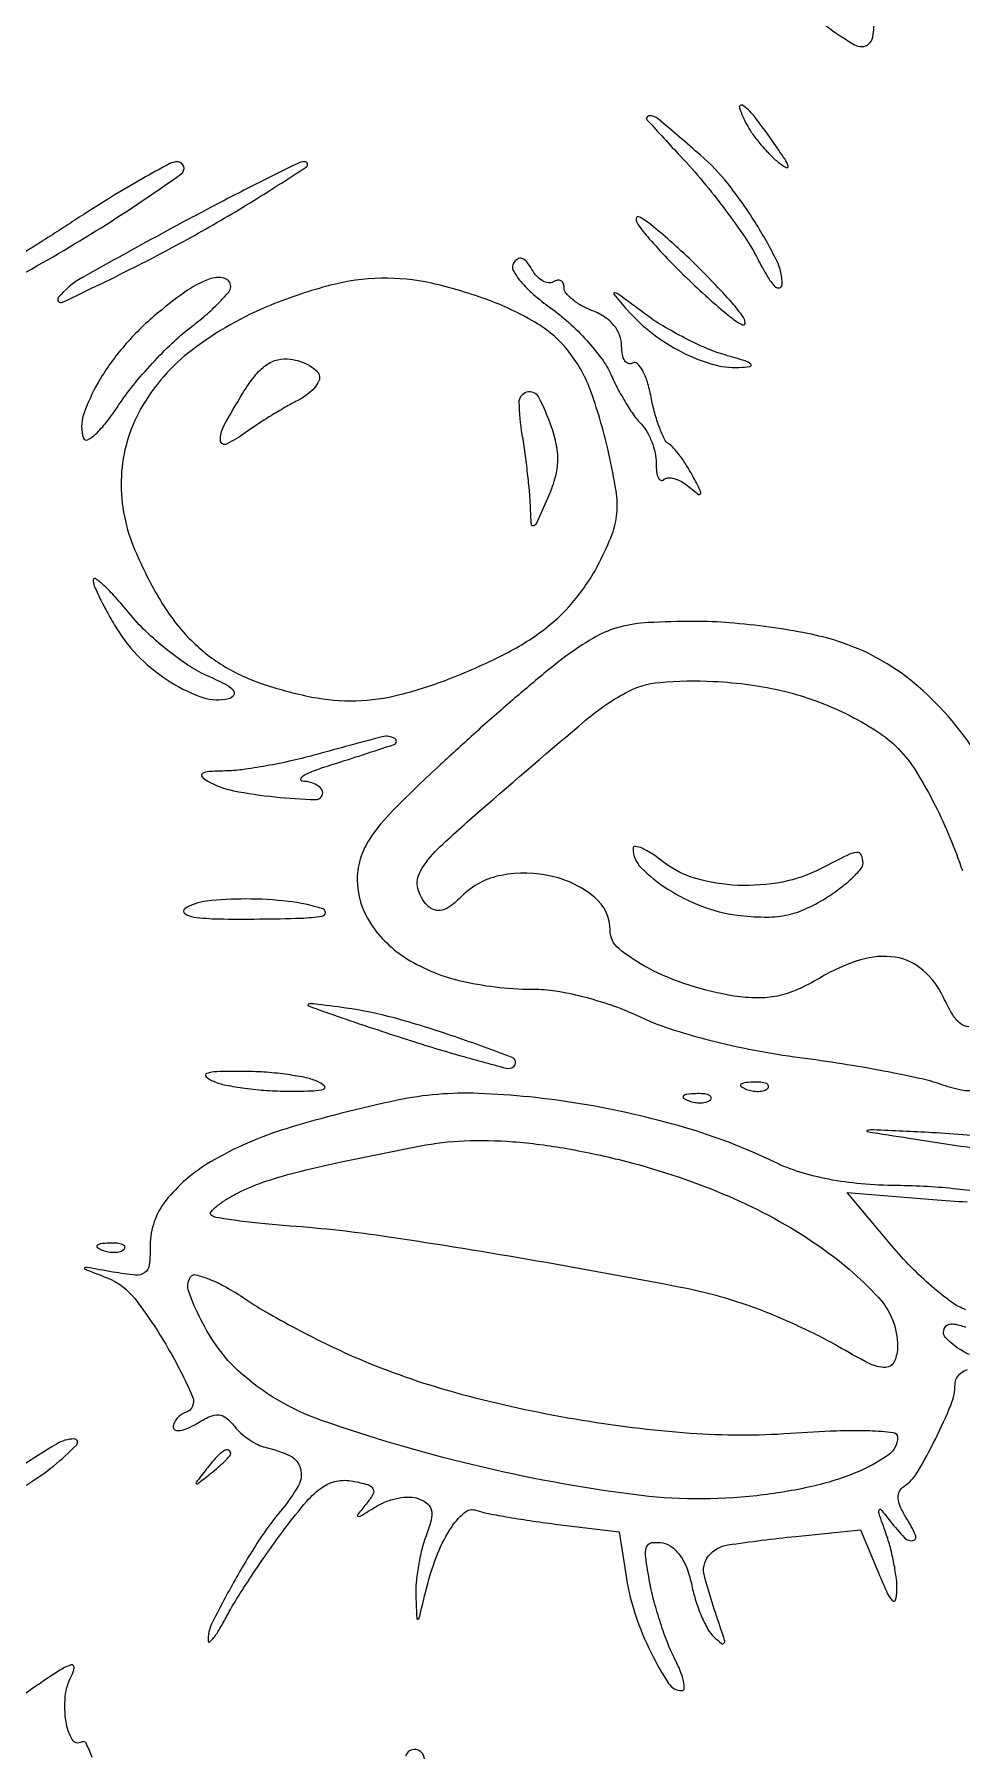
# Model space of a CAD drawing. Extents: x 39 to 1071, y 2 to 926.
# Drawn here: x 462.9 to 543.6, y 628.6 to 778.1 of the extents above; entities that cross this region are included whole.
import ezdxf

# ---------------------------------------------------------------- set-up
doc = ezdxf.new("R2010")
doc.units = 0

msp = doc.modelspace()

# ---------------------------------------------------------------- linework, layer by layer
for points in [[(531.741705, 778.847447, 0.019085), (533.090804, 777.879447, 0.017334), (534.25871, 777.16411, 0.129439), (534.882015, 777, 0.365671), (535.848077, 777.815576, 0.07626), (535.887148, 780.211741, 0.053966)], [(544.887111, 715.43886, 0.077024), (539.436644, 721.636136, 0.097891), (532.766967, 725.284324, 0.027985), (530.181216, 725.942944, 0.014142), (526.863229, 726.49602, 0.014), (523.394235, 726.875269, 0.020227), (520.312146, 727, 0.013293), (516.304773, 726.893443, 0.050629), (513.835779, 726.509326, 0.063828), (511.793858, 725.686661, 0.030177), (509.400038, 724.149547, 0.01521), (507.419926, 722.607789, 0.00463), (504.515949, 720.155605, 0.004632), (501.311764, 717.346612, 0.00504), (498.25, 714.555913, 0.008185), (494.330336, 710.788722, 0.040115), (492.332376, 708.457993, 0.072463), (491.340744, 706.57085, 0.084988), (491, 704.58068, 0.146145), (492.145667, 700.744759, 0.11002), (495.319327, 697.660159, 0.085334), (500.288473, 695.6653, 0.052924), (506.556245, 695, -0.043742), (508.466839, 694.832534, -0.020794), (510.880582, 694.301794, -0.02043), (513.374693, 693.533349, -0.027244), (515.562847, 692.623128, 0.034199), (518.146745, 691.590169, 0.015644), (521.638279, 690.583711, 0.01487), (525.556092, 689.709157, 0.015089), (529.5, 689.073856, -0.006978), (533.178932, 688.542298, -0.007275), (536.790737, 687.914866, -0.007037), (539.895364, 687.283506, -0.031435), (541.681233, 686.774706, 0.034817), (543.537697, 686.259326, 0.095109), (544.894168, 686.243669, 0.083253)], [(544.187986, 691.749708, -0.169684), (543.495581, 691.988453, -0.092244), (542.802074, 692.781361, -0.023766), (542.002777, 694.290283, 0.103735), (540.213693, 696.661666, 0.141496), (537.800248, 697.787856, 0.116007), (534.782035, 697.55952, 0.056699), (531.237472, 695.977606, -0.029324), (529.274009, 694.969306, -0.052273), (527.54695, 694.413544, -0.054997), (525.803709, 694.243922, -0.036436), (523.798358, 694.416253, -0.037595), (519.863555, 695.353012, -0.044187), (516.33044, 696.8351, -0.04911), (513.749945, 698.539243, -0.225985), (513, 700.113784, 0.223311), (511.638819, 703.009526, 0.116647), (507.988478, 704.816842, 0.10336), (503.539792, 704.912476, 0.151366), (500.1, 703.1, -0.031828), (499.144786, 702.259227, -0.09971), (498.381818, 701.881818, -0.151225), (497.721763, 701.907953, -0.111875), (497.1, 702.3, -0.139504), (496.282592, 703.767593, -0.186919), (496.491125, 705.262389, -0.076128), (497.997186, 707.202331, -0.011136), (501.700239, 710.559275, -0.003252), (510.87193, 718.405033, -0.049079), (514.323813, 720.78211, -0.105148), (517.324717, 721.695457, -0.033871), (522, 721.780589, -0.021497), (525.180433, 721.485571, -0.02587), (528.130261, 720.926787, -0.027042), (530.889812, 720.094242, -0.028318), (533.5, 718.979259, -0.027351), (536.204151, 717.448824, -0.057284), (538.074618, 715.923388, -0.054202), (539.612254, 713.958084, -0.022214), (541.27152, 711, -0.035835), (543.639071, 705.323345, -0.033204)], [(545.330772, 677.328392, 0.01247), (543.159862, 677.623036, 0.013035), (540.596797, 677.838564, 0.011779), (537.937829, 677.929715, -0.019239), (534.822819, 678.083048, -0.025325), (532.005363, 678.475198, -0.027922), (529.498124, 679.101439, -0.037388), (527.318133, 679.960383, 0.041343), (519.469695, 682.981379, 0.030505), (510.388033, 685.048555, 0.031135), (501.543622, 685.941022, 0.060986), (494.5, 685.351475, 0.022709), (484.828503, 682.874358, 0.0586), (478.237829, 679.984646, 0.091841), (474.360731, 676.628862, 0.170159), (473, 672.746231, -0.02656), (472.908466, 671.02427, -0.213424), (472.519175, 670.354881, -0.182376), (471.720612, 670.140118, -0.018718), (469.75, 670.408776, 0.000613), (467.446066, 670.8083, 0.24013), (467.291464, 670.760331, 0.544394), (467.3108, 670.664183, 0.000872), (469.237066, 669.909209, -0.136648), (471.653833, 668.096993, -0.031946), (474.506515, 663.853942, -0.029428), (476.682953, 659.560767, -0.44041), (476.072211, 658.190737, 0.071958), (475.662354, 657.9849, 0.066447), (475.314962, 657.666561, 0.070345), (475.08016, 657.288573, 0.104224), (475, 656.908193, 0.317682), (475.1729, 656.663529, 0.125846), (475.605391, 656.624489, 0.06577), (476.269806, 656.823993, 0.031298), (477.060904, 657.241526, -0.030992), (478.193399, 657.840131, -0.125243), (478.956617, 657.975146, -0.153257), (479.604356, 657.717748, -0.054211), (480.314521, 657, 0.042893), (480.880661, 656.401363, 0.032229), (481.595429, 655.843044, 0.032962), (482.3421, 655.402758, 0.062066), (483.000187, 655.16781, -0.058816), (485.169005, 654.409308, -0.217433), (486.068248, 653.316792, -0.195161), (485.881369, 651.829732, -0.047289), (484.443878, 649.750933, 0.031198), (482.425182, 647.023311, 0.016307), (480.243652, 643.401601, 0.011662), (478.366077, 639.84916, 0.129094), (478.040038, 638.289838, 0.6269), (478.182281, 638.229662, 0.054159), (478.534572, 638.613265, 0.025846), (479.054337, 639.401457, 0.011164), (479.667336, 640.5, -0.01821), (480.513129, 641.966772, -0.006763), (481.80464, 643.96844, -0.006691), (483.27338, 646.115685, -0.008029), (484.714343, 648.094689, -0.015336), (486.615939, 650.465169, -0.063336), (487.973474, 651.698618, -0.105697), (489.212787, 652.223219, -0.094959), (490.60922, 652.223872, -0.021662), (491.913473, 651.915462, -0.194849), (492.368045, 651.562382, -0.270298), (492.366836, 651.068519, -0.040039), (491.772176, 650.218528, 0.00555), (491.025904, 649.294544, 0.540793), (491.07093, 649.160116, 0.203195), (491.313989, 649.195565, 0.002787), (492.617534, 649.997165, -0.049533), (493.547634, 650.455575, -0.043728), (494.589294, 650.745584, -0.046162), (495.582278, 650.837073, -0.091762), (496.356348, 650.693498, -0.081042), (497.114718, 650.25105, -0.173497), (497.456963, 649.676655, -0.113961), (497.429106, 648.837014, -0.025809), (496.988814, 647.470578, 0.030425), (496.617198, 646.279755, 0.018876), (496.320533, 644.845089, 0.018917), (496.13424, 643.401425, 0.032163), (496.102361, 642.1849, 0.001475), (496.180264, 640.288548, 0.511457), (496.28353, 640.220708, 0.246261), (496.40837, 640.362019, 0.000968), (496.928713, 642.5, -0.029669), (497.87041, 645.586589, -0.051097), (499.056255, 647.994887, -0.071339), (500.300128, 649.465415, -0.280173), (501.419921, 649.669103, 0.043254), (502.208534, 649.442373, 0.005534), (503.943302, 649.122338, 0.006441), (506.015642, 648.791135, 0.005325), (508.231615, 648.490265), (513.776774, 647.797444), (514.425576, 643.740058, 0.041473), (515.211815, 640.547419, 0.033717), (516.557538, 637.289978, 0.029748), (518.074826, 634.631695, 0.253389), (519.241288, 634, 0.40397), (519.448473, 634.200038, 0.064479), (519.390416, 634.817963, 0.041978), (519.106339, 635.716016, 0.021747), (518.611411, 636.784555, -0.026898), (518.008001, 638.123274, -0.013488), (517.384279, 639.871437, -0.013352), (516.834793, 641.719327, -0.019223), (516.455997, 643.382864, -0.011134), (516.09434, 645.57948, -0.114293), (516.173504, 646.490411, -0.287546), (516.624896, 646.867941, -0.081881), (517.580506, 646.842271, -0.11952), (518.398473, 646.468949, -0.076455), (519.115588, 645.702425, -0.061445), (519.695361, 644.579919, -0.03809), (520.102889, 643.151313, 0.0261), (520.456436, 641.789059, 0.025213), (520.953359, 640.454859, 0.026063), (521.510555, 639.327579, 0.078785), (522.039828, 638.657351, 0.016669), (522.683788, 638.101838, 0.401664), (522.900252, 638.120374, 0.260096), (522.957733, 638.386692, 0.01086), (522.642914, 639.342901, -0.018731), (521.195544, 643.983666, -0.240229), (521.557675, 645.710964, -0.188539), (523.235908, 646.671661, -0.011211), (529.144507, 647.412833), (534.789014, 647.992674), (536.342979, 644.246337, 0.00778), (537.130076, 642.4292, 0.094024), (537.565442, 641.808684, 0.572415), (537.832768, 641.882178, 0.059858), (537.948472, 642.6849, 0.036261), (537.897723, 643.721661, 0.016799), (537.689401, 645.054922, 0.016541), (537.375614, 646.447213, 0.022107), (536.994169, 647.6849, -0.002841), (536.394545, 649.393701, -0.165985), (536.393623, 649.719965, -0.58724), (536.551185, 649.749073, -0.007175), (537.354412, 648.75, 0.024012), (538.61904, 647.281143, 0.257779), (539.34168, 647.051744, 0.484326), (539.575049, 647.509407, 0.031091), (538.758474, 649.030513, -0.032501), (538.240326, 650.00227, -0.09011), (538.053078, 650.75073, -0.136638), (538.173975, 651.328757, -0.126832), (538.578335, 651.780513, 0.112543), (539.725279, 652.991442, 0.017957), (541.29499, 655.877012, 0.018772), (542.651492, 658.876146, 0.097109), (543, 660.653638, -0.127314), (543.134278, 661.172443, -0.096461), (543.514063, 661.624387, -0.085813), (544.081353, 661.940522, -0.074776)], [(543.933446, 667.13246, -0.070483), (542.689607, 667.796214, -0.020481), (540.984723, 669.152142, -0.020151), (539.168487, 670.854802, -0.020282), (537.499337, 672.694586), (533.631782, 677.321421), (541.065891, 676.715396, 0.006903), (544.067872, 676.512354, 0.025803)], [(544.25, 663.220495, -0.02844), (543.388599, 663.69808, -0.036638), (542.660938, 664.235731, -0.03992), (542.145453, 664.755341, -0.177225), (542, 665.152814, -0.196834), (542.233595, 665.723205, -0.236283), (542.776399, 665.90873, -0.056918), (543.946549, 665.611903, -0.005065)], [(467.956204, 628.186395, 0.025904), (467.419382, 629.416848, 0.440944), (467.039996, 629.524719, -0.42551), (466.214794, 629.736334, -0.090557), (465.671203, 631.300166, -0.062469), (465.607422, 633.488405, -0.099264), (466.147726, 635.276028, 0.099777), (466.369569, 636.012713, 0.536237), (466.102207, 636.228905, 0.068664), (465.127855, 635.768323, 0.005975), (462.846385, 634.238642, -0.034047), (459.126075, 632.036195, -0.021914), (454.55288, 629.979478, -0.021053), (450.146733, 628.437147, -0.076256)], [(496.845615, 628.07244, 0.347816), (496.087844, 628.869626, 0.379334), (495.216914, 628.294222, 0.023618)]]:
    msp.add_lwpolyline(points, format="xyb")
for points in [[(524.91022, 770.167756, 0.03358), (525.412852, 769.363423, 0.018976), (526.121383, 768.457267, 0.018876), (526.908723, 767.593786, 0.029298), (527.656334, 766.917756, 0.041965), (528.321103, 766.470051, 0.666975), (528.47571, 766.591938, 0.078584), (528.187036, 767.221225, 0.006155), (527.142836, 768.75, 0.011813), (525.488394, 770.994587, 0.086771), (524.506743, 771.88891, 0.71496), (524.239429, 771.674673, 0.036311)], [(519.144076, 767.447459, -0.015483), (521.073239, 765.260352, -0.012174), (523.029587, 762.778316, -0.012355), (524.735991, 760.380231, -0.029464), (525.84988, 758.5, 0.015643), (526.677607, 757.010446, 0.054624), (527.339951, 756.134861, 0.252375), (527.728899, 756.006137, 0.356838), (527.955804, 756.269872, 0.122086), (527.490239, 758.371516, 0.025011), (525.616123, 761.71425, 0.027295), (523.238927, 765.075442, 0.04705), (520.869648, 767.547454, 0.003083), (517.173057, 770.701825, 0.191836), (516.37134, 770.968559, 0.630292), (516.22511, 770.610907, 0.004277)], [(466.443023, 761.899235, -0.003493), (463.300027, 759.878634, -0.00421), (460.318165, 758.025914, -0.003602), (457.784419, 756.505967, -0.02827), (456.564717, 755.876235, 0.003947), (455.390347, 755.340525, 0.601091), (455.384186, 755.223267, 0.183602), (455.620017, 755.180918, 0.002108), (457.213151, 755.486803, 0.077542), (461.713105, 757.122716, 0.015036), (469.182419, 761.534609, 0.014946), (475.695843, 765.928693, 0.717146), (475.378305, 766.966731, 0.131603), (474.64723, 766.793972, 0.005538), (472.290867, 765.491878, 0.009219), (469.518159, 763.851097, 0.006392)], [(474.5, 761, 0.004643), (467.041157, 756.87357, 0.089743), (465.016617, 755.190324, 0.804531), (465.353164, 754.753825, 0.006616), (471.969553, 757.98463, 0.011338), (477.164311, 760.75648, 0.010748), (482.32277, 763.808944, 0.007278), (486.582627, 766.541626, 0.752982), (486.445781, 766.976383, 0.108138), (485.782613, 766.813812, 0.00201), (482.546573, 765.211079, 0.004835), (478.783979, 763.282968, 0.003203)], [(518, 758.54314, 0.010021), (519.86953, 756.668458, 0.010834), (521.765625, 754.919458, 0.010401), (523.452068, 753.49148, 0.050303), (524.5, 752.802995, 0.550505), (524.73647, 752.940187, 0.161039), (524.590625, 753.446023, 0.030843), (523.602306, 754.714962, 0.01015), (522, 756.45686, 0.010021), (520.13047, 758.331542, 0.010834), (518.234375, 760.080542, 0.010401), (516.547932, 761.50852, 0.050303), (515.5, 762.197005, 0.550505), (515.26353, 762.059813, 0.161039), (515.409375, 761.553977, 0.030843), (516.397694, 760.285038, 0.01015)], [(504.59332, 758.150995, 0.266617), (504.573297, 757.534402, 0.051231), (505.221096, 756.569031, 0.041072), (506.326659, 755.441349, 0.024002), (507.816517, 754.272579, -0.030139), (509.409497, 752.991044, -0.024154), (510.965374, 751.433195, -0.024768), (512.26652, 749.846828, -0.055299), (513.050106, 748.5, 0.01763), (513.654355, 747.254525, 0.015296), (514.372507, 745.99308, 0.015558), (515.093564, 744.89071, 0.042839), (515.688526, 744.178571, -0.064991), (516.190998, 743.520089, -0.038898), (516.614755, 742.629836, -0.038324), (516.903753, 741.661007, -0.053371), (517, 740.761905, 0.029784), (517.045345, 740.001336, 0.077714), (517.193285, 739.475428, 0.197274), (517.411175, 739.27166, 0.295086), (517.657991, 739.324657, -0.187456), (518.021132, 739.484561, -0.07703), (518.565005, 739.424724, -0.06142), (519.196964, 739.167888, -0.045215), (519.821711, 738.741324, 0.008812), (520.693719, 738.047884, 0.509676), (520.861997, 738.097829, 0.205966), (520.84293, 738.383302, 0.004147), (520.158342, 739.694306, 0.018844), (519.646038, 740.574277, 0.019427), (519.073797, 741.404026, 0.019575), (518.523674, 742.081893, 0.074219), (518.107985, 742.433261, -0.140902), (517.726332, 742.853548, -0.023894), (517.290578, 743.857452, -0.024464), (516.881604, 745.1219, -0.019617), (516.562837, 746.516745, 0.027544), (516.240224, 747.832093, 0.051189), (515.815057, 748.843672, 0.079884), (515.362127, 749.427746, 0.338435), (514.949474, 749.468773, -0.219778), (514.590636, 749.425178, -0.175206), (514.278908, 749.666447, -0.097039), (514.067718, 750.20811, -0.044602), (514, 750.965734, 0.090825), (513.82913, 751.898631, 0.081895), (513.336027, 752.748517, 0.073925), (512.54371, 753.463384, 0.055846), (511.5, 754, -0.035381), (510.543114, 754.443552, -0.044593), (509.734375, 754.989646, -0.051051), (509.171592, 755.552044, -0.172616), (509, 756.034266, 0.09697), (508.927808, 756.403004, 0.17463), (508.724304, 756.629288, 0.170967), (508.419626, 756.676557, 0.09247), (508.06146, 756.537985, -0.170858), (507.632324, 756.444215, -0.099854), (507.127463, 756.61285, -0.078405), (506.622529, 757.019426, -0.056609), (506.199843, 757.607384, 0.040226), (505.752161, 758.275124, 0.144363), (505.336731, 758.567353, 0.230474), (504.951023, 758.5182, 0.109796)], [(473.317955, 753.540162, 0.039867), (470.599266, 750.809272, 0.044909), (468.466967, 747.7824, 0.049953), (467.191548, 744.95778, 0.162934), (467.188958, 742.933125, 0.461179), (467.539259, 742.791248, 0.068487), (468.248772, 743.293673, 0.039418), (469.196582, 744.333614, 0.018923), (470.249876, 745.801402, -0.024466), (471.529719, 747.543799, -0.015595), (473.176249, 749.445386, -0.015666), (474.911876, 751.213401, -0.027934), (476.460646, 752.537781, 0.014639), (477.81635, 753.636058, 0.020273), (478.960315, 754.703256, 0.017302), (479.821268, 755.636814, 0.179481), (480, 756.118689, 0.345179), (479.42562, 756.851561, 0.153587), (478.121395, 756.768645, 0.062087), (475.999903, 755.630799, 0.022912)], [(483.5, 754.513915, 0.06581), (476.659746, 750.620374, 0.101627), (472.192719, 745.520416, 0.117496), (470.484942, 739.644745, 0.110581), (471.550427, 733.486759, 0.033461), (473.747135, 729.036137, 0.056542), (476.22293, 725.699431, 0.063918), (479.139798, 723.283115, 0.059007), (482.650025, 721.603582, 0.033441), (487.056243, 720.424164, 0.055524), (490.884548, 720.102795, 0.055001), (494.715031, 720.631177, 0.032135), (499.131279, 722.051745, 0.023573), (503.942465, 724.215317, 0.048252), (507.43028, 726.432078, 0.057512), (510.025698, 728.986785, 0.051711), (512.078685, 732.154236, 0.024709), (513.170077, 734.582911, 0.071646), (513.588761, 736.372026, 0.06178), (513.516352, 738.351102, 0.015048), (512.897943, 741.565435, 0.030131), (511.351076, 746.936592, 0.080136), (509.441271, 750.427637, 0.091119), (506.691816, 752.880989, 0.047232), (502.538079, 754.899868, 0.034524), (497.451064, 756.412379, 0.060136), (493.07712, 756.850604, 0.059177), (488.676571, 756.237263, 0.032346)], [(514.497639, 754.082382, 0.049732), (516.642087, 752.070648, 0.044755), (519.21562, 750.440476, 0.047121), (521.858809, 749.381621, 0.081693), (524.20034, 749.090188, 0.026673), (525.166718, 749.179864, 0.634241), (525.227081, 749.378872, 0.109028), (524.732686, 749.660412, 0.0059), (523, 750.174949, -0.032504), (521.408095, 750.741383, -0.016892), (519.5, 751.641116, -0.016725), (517.595323, 752.701129, -0.024411), (516, 753.769523, 0.001432), (513.790807, 755.400838, 0.107378), (513.387493, 755.580584, 0.712564), (513.315582, 755.460043, 0.004403)], [(487.697567, 748.422314, -0.190264), (487.668488, 747.925523, -0.069038), (487.279193, 747.321313, -0.056033), (486.620917, 746.709748, -0.041608), (485.775895, 746.187571, 0.013341), (484.742211, 745.626856, 0.007353), (483.507607, 744.889464, 0.007326), (482.276717, 744.104376, 0.011658), (481.25, 743.393286, -0.043838), (479.629099, 742.41852, -0.533458), (479.106007, 742.722414, -0.141959), (479.379329, 743.958333, -0.011957), (481.029299, 746.816201, -0.029525), (482.087306, 748.341191, -0.070453), (483.079837, 749.293181, -0.095311), (484.092478, 749.762303, -0.097827), (485.197233, 749.816201, -0.043185), (486.044521, 749.615489, -0.047449), (486.816977, 749.276314, -0.052978), (487.409344, 748.858384, -0.134032)], [(507.875443, 743.927459, -0.036473), (508.319897, 742.273469, -0.060286), (508.419737, 740.832476, -0.058418), (508.1731, 739.377836, -0.032052), (507.554842, 737.677459, -0.002865), (506.627292, 735.592306, -0.181539), (506.349209, 735.313135, -0.524029), (506.153278, 735.429835, -0.007806), (506.070568, 737, 0.01354), (505.992274, 738.219884, 0.005581), (505.823107, 739.867188, 0.005517), (505.602289, 741.631213, 0.007061), (505.358152, 743.25, -0.034927), (505.092566, 746.067597, -0.345897), (505.758178, 746.958096, -0.352909), (506.763211, 746.514527, -0.035316)], [(468.03353, 730.618034, 0.109907), (468.128797, 730.097266, 0.012453), (468.625709, 728.998664, 0.014594), (469.296134, 727.707326, 0.011381), (470.096543, 726.34379, 0.060984), (472.145537, 723.785959, 0.054182), (474.82875, 721.680492, 0.058625), (477.58559, 720.382777, 0.141362), (479.817132, 720.289053, 0.173701), (480.27248, 720.589245, 0.367466), (480.248755, 720.982013, 0.083764), (479.510153, 721.530819, 0.013373), (477.879705, 722.308674, -0.042747), (476.270248, 723.19597, -0.021988), (474.41337, 724.559119, -0.021684), (472.613151, 726.139891, -0.030502), (471.163235, 727.709226, 0.011217), (469.97186, 729.102863, 0.023059), (468.966713, 730.127383, 0.031691), (468.241928, 730.720078, 0.597701)], [(487.5, 715.429872, -0.012601), (485.365747, 714.893554, -0.010695), (483.0875, 714.432673, -0.010833), (480.993929, 714.102224, -0.029588), (479.5, 713.988881, 0.012185), (478.102096, 713.931627, 0.117698), (477.538375, 713.757482, 0.483678), (477.501389, 713.486895, 0.074286), (478, 713.102048, 0.078425), (480.249335, 712.27459, 0.02391), (483.848, 711.737467, 0.016258), (487.380793, 711.497444, 0.424598), (488, 712.095157, 0.180338), (487.868339, 712.448323, 0.084291), (487.485937, 712.763245, 0.066862), (486.919614, 712.994195, 0.049354), (486.25, 713.098869, -0.453064), (486.100601, 713.289958, -0.22201), (486.305161, 713.57398, -0.0392), (487.314565, 714.038541, -0.012202), (488.895229, 714.577431, 0.004433), (494.216893, 716.299916, 0.637886), (494.27385, 716.800592, 0.203828), (493.177271, 716.962176, 0.003887)], [(515, 707.246894, 0.199272), (515.692412, 705.578532, 0.05377), (517.97213, 703.74788, 0.050527), (520.979652, 702.227063, 0.060428), (524.056597, 701.452858, 0.026388), (526.398502, 701.281532, 0.052562), (528.248734, 701.438741, 0.056697), (529.933416, 701.965533, 0.036055), (531.75, 702.930781, 0.020815), (532.994563, 703.786106, 0.027672), (534.045313, 704.669473, 0.027332), (534.810452, 705.471695, 0.178638), (535, 705.985302, 0.105787), (534.850256, 706.68514, 0.331458), (534.45507, 706.90572, 0.082217), (533.620281, 706.651966, 0.005391), (531.364307, 705.506161, -0.072905), (527.981102, 704.327728, -0.057778), (524.115563, 704.040393, -0.05975), (520.441294, 704.635573, -0.096944), (517.634859, 706.07258, 0.019906), (516.622987, 706.805263, 0.041935), (515.77399, 707.272474, 0.075991), (515.204177, 707.428684, 0.448575)], [(476, 702, 0.537088), (475.995403, 701.59358, 0.115771), (476.799209, 701.285654, 0.029748), (478.90745, 701.125448, 0.006728), (482.5, 701.114993, 0.005418), (486.091018, 701.191785, 0.031842), (487.966664, 701.372175, 0.354408), (488.230665, 701.667139, 0.339659), (488, 702, 0.048983), (485.001922, 702.645439, 0.028548), (481.326266, 702.855474, 0.026729), (477.898036, 702.672074, 0.117243)], [(488.5, 692.929236, 0.005095), (494.648207, 690.85622, 0.009171), (499.73636, 689.300808, 0.003929), (503.958036, 688.130284, 0.268167), (504.648261, 688.314928, 0.543589), (504.489081, 689.060229, 0.008096), (499.475206, 690.881189, 0.016071), (494.208344, 692.51066, 0.033474), (490, 693.368027, 0.001489), (487.225705, 693.733775, 0.103539), (486.760089, 693.697269, 0.72281), (486.755191, 693.555203, 0.004532)], [(478.5, 687, 0.052482), (479.568285, 686.668382, 0.016167), (481.234375, 686.393028, 0.015979), (483.130458, 686.203737, 0.016889), (485, 686.140571, 0.006754), (487.223274, 686.170605, 0.076172), (488.08845, 686.327205, 0.580447), (488.140615, 686.601634, 0.075379), (487.5, 687, 0.052482), (486.431715, 687.331618, 0.016167), (484.765625, 687.606972, 0.015979), (482.869542, 687.796263, 0.016889), (481, 687.859429, 0.006754), (478.776726, 687.829395, 0.076172), (477.91155, 687.672795, 0.580447), (477.859385, 687.398366, 0.075379)], [(524.8125, 686.316886, 0.051402), (525.359369, 686.160852, 0.05415), (525.916927, 686.123424, 0.060344), (526.402231, 686.202593, 0.126455), (526.729167, 686.395833, 0.296942), (526.77538, 686.614691, 0.208169), (526.592839, 686.799335, 0.077125), (526.112848, 686.910055, 0.028489), (525.416667, 686.921053, 0.018894), (524.670344, 686.862007, 0.168741), (524.37858, 686.720685, 0.470617), (524.395823, 686.538436, 0.054073)], [(519.8125, 685.316886, 0.051402), (520.359369, 685.160852, 0.05415), (520.916927, 685.123424, 0.060344), (521.402231, 685.202593, 0.126455), (521.729167, 685.395833, 0.296942), (521.77538, 685.614691, 0.208169), (521.592839, 685.799335, 0.077125), (521.112848, 685.910055, 0.028489), (520.416667, 685.921053, 0.018894), (519.670344, 685.862007, 0.168741), (519.37858, 685.720685, 0.470617), (519.395823, 685.538436, 0.054073)], [(514.41456, 680.021852, -0.038562), (523.328008, 676.993887, -0.048325), (530.981181, 672.801619, -0.056299), (536.340161, 668.193622, -0.189243), (538, 663.965204, -0.10212), (537.720585, 662.611398, -0.299335), (536.962251, 662.112352, -0.118354), (535.536486, 662.454119, -0.015542), (532.78658, 663.963415, 0.017488), (531.200022, 664.826189, 0.008939), (529.153856, 665.802572, 0.00887), (527.007165, 666.734585, 0.013171), (525.092858, 667.467238, 0.037076), (519.314615, 669.035767, 0.004721), (506.632051, 671.363337, 0.005797), (493.74421, 673.449369, 0.018847), (485.14463, 674.409475, -0.006588), (482.674037, 674.624142, -0.009722), (480.512929, 674.883173, -0.005462), (478.712755, 675.154616, -0.157486), (478.301699, 675.364967, -0.391915), (478.290952, 675.644981, -0.043022), (478.792471, 676.137293, -0.034742), (479.601584, 676.715765, -0.019412), (480.65707, 677.309504, -0.036318), (482.791909, 678.214583, -0.019312), (485.544405, 679.035252, -0.011513), (489.612053, 679.979595, -0.002665), (496.5, 681.374156, -0.038915), (500.299283, 681.819334, -0.028557), (504.542743, 681.741901, -0.025488), (509.241014, 681.145294, -0.018281)], [(539, 682.0558, 0.001039), (547.991538, 680.693677, 0.016272), (551.0795, 680.334713, 0.487112), (551.339506, 680.615262, 0.254294), (551, 681.055263, 0.055203), (549.570535, 681.505741, 0.012154), (547.03125, 681.943415, 0.012502), (544.054678, 682.306479, 0.011733), (541, 682.529579, 0.00042), (535.921591, 682.77659, 0.070206), (535.371647, 682.725619, 0.822129), (535.375647, 682.620368, 0.001052)], [(468.8125, 672.316886, 0.051402), (469.359369, 672.160852, 0.05415), (469.916927, 672.123424, 0.060344), (470.402231, 672.202593, 0.126455), (470.729167, 672.395833, 0.296942), (470.77538, 672.614691, 0.208169), (470.592839, 672.799335, 0.077125), (470.112848, 672.910055, 0.028489), (469.416667, 672.921053, 0.018894), (468.670344, 672.862007, 0.168741), (468.37858, 672.720685, 0.470617), (468.395823, 672.538436, 0.054073)], [(491.5, 662.707168, 0.033621), (500.019687, 659.797547, 0.023367), (509.958039, 657.625625, 0.023482), (519.964258, 656.404089, 0.036191), (528.678915, 656.385161, -0.007513), (532.676868, 656.60588, -0.019201), (535.577297, 656.610898, -0.018051), (537.62483, 656.461645, -0.382676), (538, 656.043237, -0.244609), (537.191958, 654.490363, -0.054357), (534.482529, 653.001048, -0.043609), (530.546451, 651.753972, -0.026826), (525.748557, 650.949998, -0.060607), (515.032439, 651.043011, -0.026596), (501.051719, 653.629346, -0.025211), (487.886681, 657.508038, -0.099991), (480.674745, 661.794352, -0.053549), (478.93144, 663.749285, -0.037051), (477.388434, 666.282032, -0.033938), (476.348165, 668.706894, -0.226503), (476.486024, 669.977386, -0.324975), (476.953424, 670.16886, -0.035421), (478.127541, 669.792206, -0.032684), (479.617104, 669.078933, -0.019989), (481.27689, 668.056968, 0.018494), (483.320955, 666.789953, 0.008947), (486.021962, 665.314348, 0.00886), (488.89428, 663.875493, 0.012592)], [(461.732135, 653.463949, 0.006346), (460.301686, 652.465165, 0.009854), (459.096315, 651.564079, 0.00456), (458.10499, 650.77746, 0.226485), (458, 650.557569, 0.500868), (458.4747, 650.202572, 0.034695), (460.300472, 650.881331, 0.032699), (462.518045, 652.066062, 0.032325), (464.571216, 653.533915, 0.027484), (466.600078, 655.387379, 0.673556), (466.379923, 655.894021, 0.129382), (464.841005, 655.44821, 0.014386)], [(477.872445, 653.25, 0.001576), (476.99236, 652.120493, 0.377591), (477, 652, 0.377591), (477.120493, 651.99236, 0.001576), (478.25, 652.872445, 0.012436), (478.920402, 653.425681, 0.017649), (479.485937, 653.952641, 0.013803), (479.91885, 654.410139, 0.184603), (480, 654.622445, 0.307699), (479.806605, 654.90695, 0.241985), (479.426111, 654.869516, 0.065617), (478.76332, 654.306759, 0.017685)]]:
    msp.add_lwpolyline(points, format="xyb", close=True)

doc.saveas('drawing.dxf')
